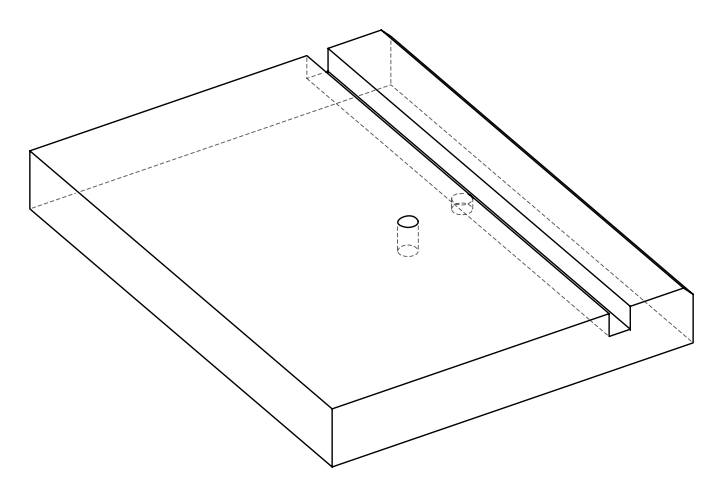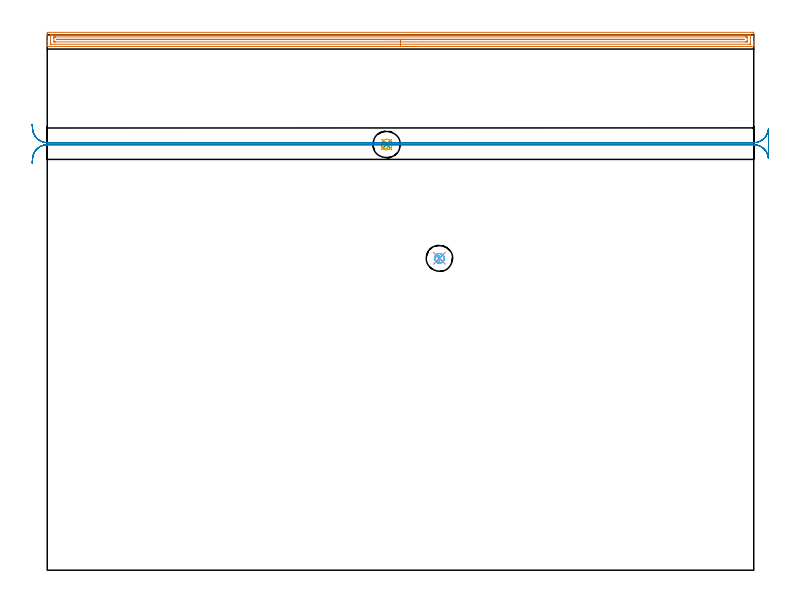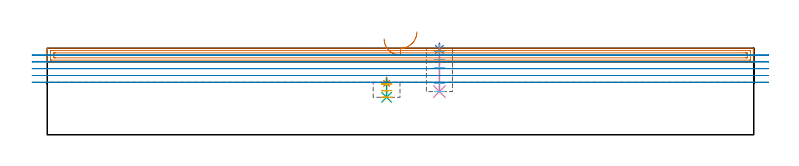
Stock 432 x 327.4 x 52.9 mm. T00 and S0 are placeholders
(PLAN: 8 operations, 4 tool changes, 24.8 min)
(1 SPOT_DRILL | STEP1POCKET | NXT0321_9005460120000 | 0.04 min | 2267 mm3)
(2 SPOT_DRILL_1 | STEP1POCKET_1 | NXT0321_9005460120000 | 0.03 min | 3 mm3)
(3 DRILL_BLIND_HOLE_INTO_CENTER | STEP1POCKET | NXT0301_128 | 0.05 min | 991 mm3)
(4 DRILL_BLIND_HOLE_INTO_CENTER_1 | STEP1POCKET_1 | NXT0301_128 | 0.12 min | 2862 mm3)
(5 MILL_ROUGH_BLIND_HOLE_CONTOUR | STEP1POCKET | NXT0201_013 | Spiral | 0.4 min | 3070 mm3)
(6 MILL_ROUGH_BLIND_HOLE_CONTOUR_1 | STEP1POCKET_1 | NXT0201_013 | Spiral | 0.73 min | 2391 mm3)
(7 AREA_MILL | FG_CHAMFER_SURFACE | UGT0205_001 | 13.98 min | 16348 mm3)
(8 MILL_RECTANGULAR_SLOT | SLOT_RECTANGULAR | UGT0201_100 | Follow Part, ap 4.5, ae 75% | 9.49 min | 168137 mm3)
(TOOL NXT0321_9005460120000 | NC Spot Drill, 142deg, 12mm, Carbide, Uncoated | D12 PA142 FL30 Z2)
(TOOL NXT0301_128 | Carbide Drill 12mm [861.1-1200-036A1-GP GC34] | D12 PA150 FL37.4 Z2)
(TOOL NXT0201_013 | ENDMILL 10mm | D10 FL30 Z4)
(TOOL UGT0205_001 | Chamfer Mill 20 x 3 x 45 deg. | D20 FL50 Z2)
(TOOL UGT0201_100 | End Mill 18 mm | D18 FL22 Z2)
(OP 1 SPOT_DRILL)
G17 G21 G94 G90
T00 M6
G54
G17 G0 G90 X207.5 Y260.3 S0 M3
G43 Z62.9 H0
G94 G81 G98 Z31.394 F250. R35.1
G80
M5
M2
(OP 2 SPOT_DRILL_1)
G17 G21 G94 G90
T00 M6
G54
G17 G0 G90 X239.8 Y190.7 S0 M3
G43 Z62.9 H0
G94 G81 G98 Z52.216 F250. R55.9
G80
M5
M2
(OP 3 DRILL_BLIND_HOLE_INTO_CENTER)
G17 G21 G94 G90
T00 M6
G54
G17 G0 G90 X207.5 Y260.3 S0 M3
G43 Z62.9 H1
G94 G81 G98 Z22.9 F250. R34.1
G80
M5
M2
(OP 4 DRILL_BLIND_HOLE_INTO_CENTER_1)
G17 G21 G94 G90
T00 M6
G54
G17 G0 G90 X239.8 Y190.7 S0 M3
G43 Z62.9 H1
G94 G81 G98 Z26.4 F250. R54.9
G80
M5
M2
(OP 5 MILL_ROUGH_BLIND_HOLE_CONTOUR)
G17 G21 G94 G90
T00 M6
G54
G17 G0 G90 X207.5 Y260.3 S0 M3
G43 Z62.9 H0
Z31.033
G94 G3 X207.952 Y261.011 R0.499 F250.
X206.819 Y261.748 R1.283
X204.765 Y260.32 R2.125
X205.46 Y257.834 R2.263
X209.966 Y258.26 R3.2
X205.46 Y257.834 R-3.2
X207.713 Y258.047 R1.6
X207.5 Y260.3 R1.6
G0 Z26.967
G3 X207.952 Y261.011 R0.499
X206.819 Y261.748 R1.283
X204.765 Y260.32 R2.125
X205.46 Y257.834 R2.263
X209.966 Y258.26 R3.2
X205.46 Y257.834 R-3.2
X207.713 Y258.047 R1.6
X207.5 Y260.3 R1.6
G0 Z22.9
G3 X207.952 Y261.011 R0.499
X206.819 Y261.748 R1.283
X204.765 Y260.32 R2.125
X205.46 Y257.834 R2.263
X209.966 Y258.26 R3.2
X205.46 Y257.834 R-3.2
X207.713 Y258.047 R1.6
X207.5 Y260.3 R1.6
G0 Z62.9
M5
M2
(OP 6 MILL_ROUGH_BLIND_HOLE_CONTOUR_1)
G17 G21 G94 G90
T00 M6
G54
G17 G0 G90 X239.8 Y190.7 S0 M3
G43 Z62.9 H0
Z50.983
G94 G3 X240.256 Y191.308 R0.475 F250.
X239.388 Y192.116 R1.157
X237.354 Y191.313 R1.971
X237.309 Y189.119 R1.984
X241.381 Y188.209 R2.95
X237.309 Y189.119 R-2.95
X239.345 Y188.664 R1.475
X239.8 Y190.7 R1.475
G0 Z46.067
G3 X240.256 Y191.308 R0.475
X239.388 Y192.116 R1.157
X237.354 Y191.313 R1.971
X237.309 Y189.119 R1.984
X241.381 Y188.209 R2.95
X237.309 Y189.119 R-2.95
X239.345 Y188.664 R1.475
X239.8 Y190.7 R1.475
G0 Z41.15
G3 X240.256 Y191.308 R0.475
X239.388 Y192.116 R1.157
X237.354 Y191.313 R1.971
X237.309 Y189.119 R1.984
X241.381 Y188.209 R2.95
X237.309 Y189.119 R-2.95
X239.345 Y188.664 R1.475
X239.8 Y190.7 R1.475
G0 Z36.233
G3 X240.256 Y191.308 R0.475
X239.388 Y192.116 R1.157
X237.354 Y191.313 R1.971
X237.309 Y189.119 R1.984
X241.381 Y188.209 R2.95
X237.309 Y189.119 R-2.95
X239.345 Y188.664 R1.475
X239.8 Y190.7 R1.475
G0 Z31.317
G3 X240.256 Y191.308 R0.475
X239.388 Y192.116 R1.157
X237.354 Y191.313 R1.971
X237.309 Y189.119 R1.984
X241.381 Y188.209 R2.95
X237.309 Y189.119 R-2.95
X239.345 Y188.664 R1.475
X239.8 Y190.7 R1.475
G0 Z26.4
G3 X240.256 Y191.308 R0.475
X239.388 Y192.116 R1.157
X237.354 Y191.313 R1.971
X237.309 Y189.119 R1.984
X241.381 Y188.209 R2.95
X237.309 Y189.119 R-2.95
X239.345 Y188.664 R1.475
X239.8 Y190.7 R1.475
G0 Z62.9
M5
M2
(OP 7 AREA_MILL)
G17 G21 G94 G90
T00 M6
G54
G17 G0 G90 X226. Y320.2 S1061 M3
G43 Z62.9 H0
G94 G1 X225.962 Z62.028 F250.
X225.848 Z61.163
X225.659 Z60.312
X225.397 Z59.48
X225.063 Z58.674
X224.66 Z57.9
X224.192 Z57.164
X223.66 Z56.472
X223.071 Z55.829
X222.428 Z55.24
X221.736 Z54.708
X221. Z54.24
X220.226 Z53.837
X219.42 Z53.503
X218.588 Z53.241
X217.736 Z53.052
X216.872 Z52.938
X216. Z52.9
X0.176
X0.01 Y320.202 Z52.889
X0.002 Y320.355 Z52.737
X0. Y320.515 Z52.585
Y320.787 Z52.313
Y321.478 Z51.617
Y322.701 Z50.396
Y323.233 Z49.861
Y323.845 Z49.25
Y328.234 Z44.864
X0.003 Y328.5 Z44.597
X0.01 Y328.892 Z44.205
X0.219 Y328.897 Z44.202
X0.623 Y328.9 Z44.2
X431.377 Y328.899 Z44.201
X431.781 Y328.897 Z44.202
X431.99 Y328.892 Z44.205
X432. Y328.5 Z44.597
Y323.233 Z49.861
Y322.701 Z50.396
Y322.356 Z50.741
Y321.823 Z51.273
Y321.478 Z51.617
Y320.787 Z52.313
Y320.515 Z52.585
X431.998 Y320.355 Z52.737
X431.99 Y320.202 Z52.889
X431.824 Y320.2 Z52.9
X216.
Y321.614 Z51.486
X2.41 Y321.615 Z51.485
X2.27 Y321.616 Z51.484
X2.052 Y321.621 Z51.479
X2.009 Y321.625 Z51.475
X2.005 Y321.655 Z51.445
X2.002 Y321.688 Z51.412
X2. Y321.88 Z51.22
X2.001 Y327.281 Z45.819
X2.004 Y327.389 Z45.711
X2.01 Y327.459 Z45.641
X2.017 Y327.48 Z45.62
X2.034 Y327.481 Z45.619
X2.41 Y327.485 Z45.615
X2.549 Y327.486 Z45.614
X429.59 Y327.485 Z45.615
X429.73 Y327.484 Z45.616
X429.948 Y327.479 Z45.621
X429.991 Y327.475 Z45.625
X429.995 Y327.445 Z45.655
X429.998 Y327.412 Z45.688
X430. Y327.22 Z45.88
X429.999 Y321.819 Z51.281
X429.996 Y321.711 Z51.389
X429.99 Y321.641 Z51.459
X429.983 Y321.62 Z51.48
X429.966 Y321.619 Z51.481
X429.59 Y321.615 Z51.485
X429.451 Y321.614 Z51.486
X216.
Y323.028 Z50.072
X5.091 Y323.029 Z50.071
X4.402 Y323.032 Z50.068
X4.197 Y323.035 Z50.065
X4.01 Y323.046 Z50.054
X4.005 Y323.233 Z49.867
X4.001 Y323.426 Z49.674
X4. Y325.182 Z47.918
X4.005 Y325.867 Z47.233
X4.007 Y326.054 Z47.046
X4.197 Y326.065 Z47.035
X4.884 Y326.07 Z47.03
X5.091 Y326.071 Z47.029
X426.909
X427.598 Y326.068 Z47.032
X427.803 Y326.065 Z47.035
X427.99 Y326.054 Z47.046
X427.995 Y325.867 Z47.233
X427.999 Y325.674 Z47.426
X428. Y323.918 Z49.182
X427.995 Y323.233 Z49.867
X427.993 Y323.046 Z50.054
X427.803 Y323.035 Z50.065
X427.116 Y323.03 Z50.07
X426.909 Y323.029 Z50.071
X216. Y323.028 Z50.072
Y324.443 Z48.657
X6.322
X6.213 Y324.445 Z48.655
X6.01 Y324.451 Z48.649
X6.008 Y324.55 Z48.55
X6.01 Y324.649 Z48.451
X6.213 Y324.655 Z48.445
X6.323 Y324.657 Z48.443
X425.678
X425.787 Y324.655 Z48.445
X425.99 Y324.649 Z48.451
X425.992 Y324.55 Z48.55
X425.99 Y324.451 Z48.649
X425.787 Y324.445 Z48.655
X425.677 Y324.443 Z48.657
X216.
X215.128 Z48.695
X214.264 Z48.809
X213.412 Z48.998
X212.58 Z49.26
X211.774 Z49.594
X211. Z49.997
X210.264 Z50.466
X209.572 Z50.997
X208.929 Z51.586
X208.34 Z52.229
X207.808 Z52.922
X207.34 Z53.657
X206.937 Z54.431
X206.603 Z55.237
X206.341 Z56.069
X206.152 Z56.921
X206.038 Z57.786
X206. Z58.657
G0 Z62.9
M5
M2
(OP 8 MILL_RECTANGULAR_SLOT)
G17 G21 G94 G90
T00 M6
G54
G17 G0 G90 X-9.215 Y248.944 S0 M3
G43 Z62.9 H0
Z48.74
G94 G1 X-8.97 Y251.934 F250.
G2 X0. Y260.2 R9. F500.
G1 X432.
G2 X440.97 Y251.934 R9.
G1 X441.
Y269.666
X440.97
G2 X432. Y261.4 R9.
G1 X0.
G2 X-8.97 Y269.666 R9.
G1 X-9.215 Y272.656 F250.
G0 Y248.944 Z44.58
G1 X-8.97 Y251.934
G2 X0. Y260.2 R9. F500.
G1 X432.
G2 X440.97 Y251.934 R9.
G1 X441.
Y269.666
X440.97
G2 X432. Y261.4 R9.
G1 X0.
G2 X-8.97 Y269.666 R9.
G1 X-9.215 Y272.656 F250.
G0 Y248.944 Z40.42
G1 X-8.97 Y251.934
G2 X0. Y260.2 R9. F500.
G1 X432.
G2 X440.97 Y251.934 R9.
G1 X441.
Y269.666
X440.97
G2 X432. Y261.4 R9.
G1 X0.
G2 X-8.97 Y269.666 R9.
G1 X-9.215 Y272.656 F250.
G0 Y248.944 Z36.26
G1 X-8.97 Y251.934
G2 X0. Y260.2 R9. F500.
G1 X432.
G2 X440.97 Y251.934 R9.
G1 X441.
Y269.666
X440.97
G2 X432. Y261.4 R9.
G1 X0.
G2 X-8.97 Y269.666 R9.
G1 X-9.215 Y272.656 F250.
G0 Y248.944 Z32.1
G1 X-8.97 Y251.934
G2 X0. Y260.2 R9. F500.
G1 X432.
G2 X440.97 Y251.934 R9.
G1 X441.
Y269.666
X440.97
G2 X432. Y261.4 R9.
G1 X0.
G2 X-8.97 Y269.666 R9.
G1 X-9.215 Y272.656 F250.
G0 Z62.9
M5
M2
